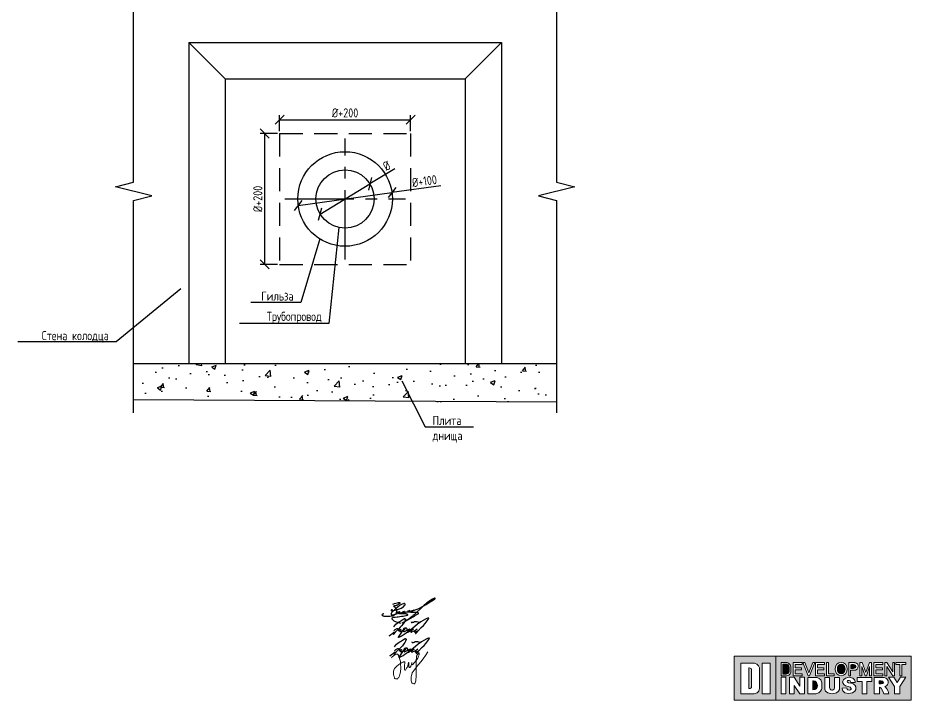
# Model space of a CAD drawing. Header units: millimetres. Extents: x 41097286 to 44249727, y 21258419 to 22595975.
# Drawn here: x 42576869 to 42699695, y 22408394 to 22502184 of the extents above; entities that cross this region are included whole.
import ezdxf
from ezdxf import colors
from ezdxf.entities.mleader import LeaderData, LeaderLine
from ezdxf.math import Vec2, Vec3

# ---------------------------------------------------------------- set-up
doc = ezdxf.new("R2010")
doc.units = ezdxf.units.MM
doc.linetypes.add('BSA-осеваяХ0.5', pattern=[28.575, 19.05, -3.175, 3.175, -3.175])
doc.linetypes.add('BSA-штриховаяХ0.5', pattern=[9.525, 6.35, -3.175])
doc.layers.add('BSA-0', color=7, linetype='Continuous')
doc.layers.add('Слой 2', color=7, linetype='Continuous')
doc.layers.add('BSA-Не печатать', color=1, linetype='Continuous', lineweight=15, plot=False)
doc.styles.add('BSA', font='GOST2304A.ttf')
doc.dimstyles.new('BSA-2.5-1-1 точ 2 знака', dxfattribs={"dimtxt": 2.5, "dimasz": 2.5, "dimexe": 1.25, "dimexo": 0.625, "dimtad": 1, "dimtxsty": 'BSA', "dimblk": 'OBLIQUE', "dimcen": 2.5, "dimadec": 0, "dimazin": 0, "dimtfac": 1, "dimtmove": 1, "dimatfit": 3, "dimldrblk": 'NONE', "dimfxl": 1, "dimarcsym": 0})

# ---------------------------------------------------------------- blocks, each defined once
blk = doc.blocks.new('_None')
blk = doc.blocks.new('_Oblique')
at = {"color": 0, "linetype": 'ByBlock', "lineweight": -2}
blk.add_line((-0.5, -0.5), (0.5, 0.5), dxfattribs=at)
blk = doc.blocks.new('*D6286')
at = {"layer": 'BSA-0', "color": 0, "linetype": 'ByBlock', "lineweight": -2, "transparency": 16777216}
for p in [(504.8, -1607.8), (299.2, -1732.3)]:
    blk.add_line(p, (436.1, -1649.4), dxfattribs=at)
at = {"layer": 'Defpoints', "color": 0, "linetype": 'ByBlock', "transparency": 16777216}
for p in [(436.1, -1649.4), (299.2, -1732.3)]:
    blk.add_point(p, dxfattribs=at)
at = {"layer": 'BSA-0', "color": 0, "linetype": 'ByBlock', "lineweight": -2, "transparency": 16777216, "xscale": 25, "yscale": 25, "zscale": 25}
for p, rotation in [((436.1, -1649.4), 211.2053801123323), ((299.2, -1732.3), 31.20538011233228)]:
    blk.add_blockref('_Oblique', p, dxfattribs=dict(at, rotation=rotation))
at = {"layer": 'BSA-0', "color": 0, "linetype": 'ByBlock', "lineweight": -2, "transparency": 16777216, "insert": (482.1, -1599.5), "char_height": 25, "attachment_point": 5, "rotation": 31.2054, "style": 'BSA'}
blk.add_mtext('%%C', dxfattribs=at)
blk = doc.blocks.new('*D6270')
at = {"layer": 'BSA-0', "color": 0, "linetype": 'ByBlock', "lineweight": -2, "transparency": 16777216}
for p in [(630.9, -1654.4), (238.9, -1708.7)]:
    blk.add_line(p, (496.4, -1673), dxfattribs=at)
at = {"layer": 'Defpoints', "color": 0, "linetype": 'ByBlock', "transparency": 16777216}
for p in [(496.4, -1673), (238.9, -1708.7)]:
    blk.add_point(p, dxfattribs=at)
at = {"layer": 'BSA-0', "color": 0, "linetype": 'ByBlock', "lineweight": -2, "transparency": 16777216, "xscale": 25, "yscale": 25, "zscale": 25}
for p, rotation in [((496.4, -1673), 187.8734071877258), ((238.9, -1708.7), 7.873407187725797)]:
    blk.add_blockref('_Oblique', p, dxfattribs=dict(at, rotation=rotation))
at = {"layer": 'BSA-0', "color": 0, "linetype": 'ByBlock', "lineweight": -2, "transparency": 16777216, "insert": (585.8, -1641.7), "char_height": 25, "attachment_point": 5, "rotation": 7.8734, "style": 'BSA'}
blk.add_mtext('%%C+100', dxfattribs=at)
blk = doc.blocks.new('*D6287')
at = {"layer": 'BSA-0', "color": 0, "linetype": 'ByBlock', "lineweight": -2, "transparency": 16777216}
for p, q in [((187.7, -1504.6), (187.7, -1460.5)), ((187.7, -1473), (547.7, -1473)), ((547.7, -1504.6), (547.7, -1460.5))]:
    blk.add_line(p, q, dxfattribs=at)
at = {"layer": 'Defpoints', "color": 0, "linetype": 'ByBlock', "transparency": 16777216}
for p in [(547.7, -1473), (187.7, -1510.8), (547.7, -1510.8)]:
    blk.add_point(p, dxfattribs=at)
at = {"layer": 'BSA-0', "color": 0, "linetype": 'ByBlock', "lineweight": -2, "transparency": 16777216, "xscale": 25, "yscale": 25, "zscale": 25, "rotation": 180}
blk.add_blockref('_Oblique', (187.7, -1473), dxfattribs=at)
at = {"layer": 'BSA-0', "color": 0, "linetype": 'ByBlock', "lineweight": -2, "transparency": 16777216, "xscale": 25, "yscale": 25, "zscale": 25}
blk.add_blockref('_Oblique', (547.7, -1473), dxfattribs=at)
at = {"layer": 'BSA-0', "color": 0, "linetype": 'ByBlock', "lineweight": -2, "transparency": 16777216, "insert": (367.7, -1454.2), "char_height": 25, "attachment_point": 5, "style": 'BSA'}
blk.add_mtext('%%C+200', dxfattribs=at)
blk = doc.blocks.new('*D6288')
at = {"layer": 'BSA-0', "color": 0, "linetype": 'ByBlock', "lineweight": -2, "transparency": 16777216}
for p, q in [((181.4, -1510.8), (133.9, -1510.8)), ((146.4, -1510.8), (146.4, -1870.8)), ((181.4, -1870.8), (133.9, -1870.8))]:
    blk.add_line(p, q, dxfattribs=at)
at = {"layer": 'Defpoints', "color": 0, "linetype": 'ByBlock', "transparency": 16777216}
for p in [(187.7, -1510.8), (146.4, -1870.8), (187.7, -1870.8)]:
    blk.add_point(p, dxfattribs=at)
at = {"layer": 'BSA-0', "color": 0, "linetype": 'ByBlock', "lineweight": -2, "transparency": 16777216, "xscale": 25, "yscale": 25, "zscale": 25}
for p, rotation in [((146.4, -1510.8), 90), ((146.4, -1870.8), 270)]:
    blk.add_blockref('_Oblique', p, dxfattribs=dict(at, rotation=rotation))
at = {"layer": 'BSA-0', "color": 0, "linetype": 'ByBlock', "lineweight": -2, "transparency": 16777216, "insert": (127.6, -1690.8), "char_height": 25, "attachment_point": 5, "rotation": 90, "style": 'BSA'}
blk.add_mtext('%%C+200', dxfattribs=at)
blk = doc.blocks.new('DI')
at = {"layer": 'Слой 2', "true_color": 0xf7931d}
h = blk.add_hatch(color=30, dxfattribs=at)
h.dxf.hatch_style = 2
h.paths.add_polyline_path([(-1796, 420), (-1796, -450), (-975, -450), (-975, 420)])
edge = h.paths.add_edge_path()
edge.add_spline(control_points=[(-1300, -226), (-1300, -226), (-1303, -324), (-1401, -324), (-1498, -324), (-1668, -324), (-1668, -324), (-1668, -324), (-1668, 277), (-1668, 277), (-1668, 277), (-1399, 277), (-1399, 277), (-1399, 277), (-1300, 255), (-1300, 186), (-1300, 116), (-1300, -226), (-1300, -226)], knot_values=[0, 0, 0, 0, 1, 1, 1, 2, 2, 2, 3, 3, 3, 4, 4, 4, 5, 5, 5, 6, 6, 6, 6], degree=3, periodic=0)
h.paths.add_polyline_path([(-1087, -324), (-1243, -324), (-1243, 277), (-1087, 277)])
at = {"layer": 'Слой 2', "true_color": 0x231f20}
h = blk.add_hatch(color=250, dxfattribs=at)
h.dxf.hatch_style = 2
h.paths.add_polyline_path([(-975, 420), (-975, -450), (1699, -450), (1699, 420)])
h.paths.add_polyline_path([(1176, 292), (1217, 292), (1335, 110), (1335, 292), (1373, 292), (1373, 32), (1338, 32), (1217, 215), (1217, 32), (1176, 32)])
h.paths.add_polyline_path([(682, 292), (732, 292), (800, 97), (874, 292), (916, 292), (916, 32), (877, 32), (877, 215), (815, 32), (787, 32), (722, 215), (722, 32), (682, 32)])
edge = h.paths.add_edge_path()
edge.add_spline(control_points=[(465, 292), (465, 292), (583, 292), (583, 292), (583, 292), (654, 282), (654, 225), (654, 167), (623, 138), (551, 139), (502, 140), (502, 140), (502, 140), (502, 140), (502, 32), (502, 32), (502, 32), (465, 32), (465, 32), (465, 32), (465, 292), (465, 292)], knot_values=[0, 0, 0, 0, 1, 1, 1, 2, 2, 2, 3, 3, 3, 4, 4, 4, 5, 5, 5, 6, 6, 6, 7, 7, 7, 7], degree=3, periodic=0)
h.paths.add_polyline_path([(28, 292), (66, 292), (66, 69), (177, 69), (177, 32), (28, 32)])
h.paths.add_polyline_path([(-401, 292), (-326, 86), (-242, 292), (-203, 292), (-313, 32), (-339, 32), (-442, 292)])
h.paths.add_polyline_path([(-634, 292), (-457, 292), (-457, 252), (-596, 251), (-596, 186), (-466, 186), (-466, 146), (-596, 146), (-596, 69), (-457, 69), (-457, 32), (-634, 32)])
h.paths.add_polyline_path([(-775, -324), (-872, -324), (-872, 1), (-775, 1)])
edge = h.paths.add_edge_path()
edge.add_spline(control_points=[(-761, 32), (-830, 32), (-872, 32), (-872, 32), (-872, 32), (-872, 292), (-872, 292), (-872, 292), (-753, 292), (-753, 292), (-753, 292), (-678, 277), (-678, 207), (-678, 136), (-678, 112), (-678, 112), (-678, 112), (-693, 32), (-761, 32)], knot_values=[0, 0, 0, 0, 1, 1, 1, 2, 2, 2, 3, 3, 3, 4, 4, 4, 5, 5, 5, 6, 6, 6, 6], degree=3, periodic=0)
h.paths.add_polyline_path([(-409, -324), (-500, -324), (-612, -162), (-612, -324), (-704, -324), (-704, 1), (-615, 1), (-500, -172), (-500, 1), (-409, 1)])
edge = h.paths.add_edge_path()
edge.add_spline(control_points=[(-68, -224), (-68, -224), (-90, -324), (-186, -324), (-282, -324), (-342, -324), (-342, -324), (-342, -324), (-342, 0), (-342, 0), (-342, 0), (-173, 0), (-173, 0), (-173, 0), (-68, -18), (-68, -106), (-68, -194), (-68, -224), (-68, -224)], knot_values=[0, 0, 0, 0, 1, 1, 1, 2, 2, 2, 3, 3, 3, 4, 4, 4, 5, 5, 5, 6, 6, 6, 6], degree=3, periodic=0)
h.paths.add_polyline_path([(-16, 252), (-155, 251), (-155, 186), (-26, 186), (-26, 146), (-155, 146), (-155, 69), (-16, 69), (-16, 32), (-193, 32), (-193, 292), (-16, 292)])
edge = h.paths.add_edge_path()
edge.add_spline(control_points=[(282, -225), (282, -225), (282, -324), (136, -324), (-10, -324), (-10, -225), (-10, -225), (-10, -225), (-10, 0), (-10, 0), (-10, 0), (88, 0), (88, 0), (88, 0), (88, -149), (88, -202), (88, -255), (136, -254), (136, -254), (136, -254), (185, -255), (185, -202), (185, -149), (185, 0), (185, 0), (185, 0), (282, 0), (282, 0), (282, 0), (282, -225), (282, -225)], knot_values=[0, 0, 0, 0, 1, 1, 1, 2, 2, 2, 3, 3, 3, 4, 4, 4, 5, 5, 5, 6, 6, 6, 7, 7, 7, 8, 8, 8, 9, 9, 9, 10, 10, 10, 10], degree=3, periodic=0)
edge = h.paths.add_edge_path()
edge.add_spline(control_points=[(196, 164), (196, 237), (250, 296), (316, 296), (383, 296), (436, 237), (436, 164), (436, 91), (383, 32), (316, 32), (250, 32), (196, 91), (196, 164)], knot_values=[0, 0, 0, 0, 1, 1, 1, 2, 2, 2, 3, 3, 3, 4, 4, 4, 4], degree=3, periodic=0)
edge = h.paths.add_edge_path()
edge.add_spline(control_points=[(608, -212), (606, -232), (594, -321), (463, -321), (332, -321), (334, -212), (334, -212), (334, -212), (426, -210), (426, -210), (426, -210), (437, -253), (471, -254), (518, -254), (513, -228), (513, -228), (513, -228), (521, -198), (463, -184), (361, -184), (345, -93), (345, -93), (345, -93), (346, 1), (471, 1), (596, 1), (595, -99), (595, -99), (595, -99), (505, -99), (505, -99), (505, -99), (507, -67), (471, -63), (435, -58), (443, -67), (437, -76), (431, -86), (427, -104), (504, -116), (582, -116), (609, -192), (608, -212)], knot_values=[0, 0, 0, 0, 1, 1, 1, 2, 2, 2, 3, 3, 3, 4, 4, 4, 5, 5, 5, 6, 6, 6, 7, 7, 7, 8, 8, 8, 9, 9, 9, 10, 10, 10, 11, 11, 11, 12, 12, 12, 13, 13, 13, 14, 14, 14, 14], degree=3, periodic=0)
h.paths.add_polyline_path([(924, -81), (826, -81), (826, -324), (779, -324), (732, -324), (732, -81), (634, -81), (634, 0), (779, 0), (924, 0)])
h.paths.add_polyline_path([(962, 292), (1140, 292), (1140, 252), (1000, 251), (1000, 186), (1130, 186), (1130, 146), (1000, 146), (1000, 69), (1140, 69), (1140, 32), (962, 32)])
edge = h.paths.add_edge_path()
edge.add_spline(control_points=[(1157, -324), (1157, -324), (1118, -196), (1071, -196), (1071, -236), (1071, -324), (1071, -324), (1071, -324), (969, -324), (969, -324), (969, -324), (969, -321), (969, -321), (969, -321), (969, 0), (969, 0), (969, 0), (1082, -1), (1082, -1), (1082, -1), (1155, 6), (1200, -19), (1223, -31), (1247, -63), (1247, -92), (1247, -109), (1242, -126), (1234, -138), (1214, -171), (1181, -180), (1181, -180), (1181, -180), (1254, -258), (1259, -324), (1196, -324), (1157, -324), (1157, -324)], knot_values=[0, 0, 0, 0, 1, 1, 1, 2, 2, 2, 3, 3, 3, 4, 4, 4, 5, 5, 5, 6, 6, 6, 7, 7, 7, 8, 8, 8, 9, 9, 9, 10, 10, 10, 11, 11, 11, 12, 12, 12, 12], degree=3, periodic=0)
h.paths.add_polyline_path([(1473, -181), (1473, -324), (1422, -324), (1371, -324), (1371, -181), (1248, 1), (1356, 1), (1422, -99), (1488, 1), (1596, 1)])
h.paths.add_polyline_path([(1596, 254), (1516, 254), (1516, 32), (1474, 32), (1474, 254), (1399, 254), (1399, 292), (1596, 292)])
at = {"layer": 'Слой 2', "true_color": 0xf7931d}
h = blk.add_hatch(color=30, dxfattribs=at)
h.dxf.hatch_style = 2
edge = h.paths.add_edge_path()
edge.add_spline(control_points=[(-1508, 186), (-1508, 186), (-1508, -223), (-1508, -223), (-1460, -223), (-1457, -193), (-1457, -193), (-1457, -193), (-1457, 119), (-1457, 156), (-1457, 192), (-1508, 186), (-1508, 186)], knot_values=[0, 0, 0, 0, 1, 1, 1, 2, 2, 2, 3, 3, 3, 4, 4, 4, 4], degree=3, periodic=0)
at = {"layer": 'Слой 2', "true_color": 0x231f20}
h = blk.add_hatch(color=250, dxfattribs=at)
h.dxf.hatch_style = 2
edge = h.paths.add_edge_path()
edge.add_spline(control_points=[(-758, 258), (-758, 258), (-836, 258), (-836, 258), (-836, 258), (-836, 66), (-836, 66), (-836, 66), (-808, 66), (-764, 66), (-719, 66), (-709, 125), (-709, 125), (-709, 125), (-709, 143), (-709, 195), (-709, 247), (-758, 258), (-758, 258)], knot_values=[0, 0, 0, 0, 1, 1, 1, 2, 2, 2, 3, 3, 3, 4, 4, 4, 5, 5, 5, 6, 6, 6, 6], degree=3, periodic=0)
h = blk.add_hatch(color=250, dxfattribs=at)
h.dxf.hatch_style = 2
edge = h.paths.add_edge_path()
edge.add_spline(control_points=[(316, 260), (274, 260), (240, 217), (240, 164), (240, 111), (274, 68), (316, 68), (358, 68), (392, 111), (392, 164), (392, 217), (358, 260), (316, 260)], knot_values=[0, 0, 0, 0, 1, 1, 1, 2, 2, 2, 3, 3, 3, 4, 4, 4, 4], degree=3, periodic=0)
h = blk.add_hatch(color=250, dxfattribs=at)
h.dxf.hatch_style = 2
edge = h.paths.add_edge_path()
edge.add_spline(control_points=[(614, 214), (614, 266), (504, 250), (504, 250), (504, 250), (504, 177), (504, 177), (504, 177), (614, 161), (614, 214)], knot_values=[0, 0, 0, 0, 1, 1, 1, 2, 2, 2, 3, 3, 3, 3], degree=3, periodic=0)
h = blk.add_hatch(color=250, dxfattribs=at)
h.dxf.hatch_style = 2
edge = h.paths.add_edge_path()
edge.add_spline(control_points=[(-244, -72), (-244, -72), (-244, -244), (-244, -244), (-172, -244), (-155, -219), (-155, -158), (-155, -57), (-244, -72), (-244, -72)], knot_values=[0, 0, 0, 0, 1, 1, 1, 2, 2, 2, 3, 3, 3, 3], degree=3, periodic=0)
h = blk.add_hatch(color=250, dxfattribs=at)
h.dxf.hatch_style = 2
edge = h.paths.add_edge_path()
edge.add_spline(control_points=[(1068, -71), (1068, -71), (1068, -127), (1068, -127), (1068, -127), (1151, -138), (1151, -99), (1151, -60), (1068, -71), (1068, -71)], knot_values=[0, 0, 0, 0, 1, 1, 1, 2, 2, 2, 3, 3, 3, 3], degree=3, periodic=0)
at = {"layer": 'Слой 2', "lineweight": 0}
for points in [[(-1796, 420), (-1796, -450), (-975, -450), (-975, 420), (-1796, 420)], [(-975, 420), (-975, -450), (1699, -450), (1699, 420), (-975, 420)], [(-1087, -324), (-1243, -324), (-1243, 277), (-1087, 277), (-1087, -324)], [(-634, 292), (-457, 292), (-457, 252), (-596, 251), (-596, 186), (-466, 186), (-466, 146), (-596, 146), (-596, 69), (-457, 69), (-457, 32), (-634, 32), (-634, 292)], [(-401, 292), (-326, 86), (-242, 292), (-203, 292), (-313, 32), (-339, 32), (-442, 292), (-401, 292)], [(-16, 252), (-155, 251), (-155, 186), (-26, 186), (-26, 146), (-155, 146), (-155, 69), (-16, 69), (-16, 32), (-193, 32), (-193, 292), (-16, 292), (-16, 252)], [(28, 292), (66, 292), (66, 69), (177, 69), (177, 32), (28, 32), (28, 292)], [(682, 292), (732, 292), (800, 97), (874, 292), (916, 292), (916, 32), (877, 32), (877, 215), (815, 32), (787, 32), (722, 215), (722, 32), (682, 32), (682, 292)], [(962, 292), (1140, 292), (1140, 252), (1000, 251), (1000, 186), (1130, 186), (1130, 146), (1000, 146), (1000, 69), (1140, 69), (1140, 32), (962, 32), (962, 292)], [(1176, 292), (1217, 292), (1335, 110), (1335, 292), (1373, 292), (1373, 32), (1338, 32), (1217, 215), (1217, 32), (1176, 32), (1176, 292)], [(1596, 254), (1516, 254), (1516, 32), (1474, 32), (1474, 254), (1399, 254), (1399, 292), (1596, 292), (1596, 254)], [(-775, -324), (-872, -324), (-872, 1), (-775, 1), (-775, -324)], [(-409, -324), (-500, -324), (-612, -162), (-612, -324), (-704, -324), (-704, 1), (-615, 1), (-500, -172), (-500, 1), (-409, 1), (-409, -324)], [(924, -81), (826, -81), (826, -324), (779, -324), (732, -324), (732, -81), (634, -81), (634, 0), (779, 0), (924, 0), (924, -81)], [(1473, -181), (1473, -324), (1422, -324), (1371, -324), (1371, -181), (1248, 1), (1356, 1), (1422, -99), (1488, 1), (1596, 1), (1473, -181)]]:
    blk.add_lwpolyline(points, dxfattribs=at)
for points, knots in [([(-1300, -226), (-1300, -226), (-1303, -324), (-1401, -324), (-1498, -324), (-1668, -324), (-1668, -324), (-1668, -324), (-1668, 277), (-1668, 277), (-1668, 277), (-1399, 277), (-1399, 277), (-1399, 277), (-1300, 255), (-1300, 186), (-1300, 116), (-1300, -226), (-1300, -226)], [0, 0, 0, 0, 1, 1, 1, 2, 2, 2, 3, 3, 3, 4, 4, 4, 5, 5, 5, 6, 6, 6, 6]), ([(-1508, 186), (-1508, 186), (-1508, -223), (-1508, -223), (-1460, -223), (-1457, -193), (-1457, -193), (-1457, -193), (-1457, 119), (-1457, 156), (-1457, 192), (-1508, 186), (-1508, 186)], [0, 0, 0, 0, 1, 1, 1, 2, 2, 2, 3, 3, 3, 4, 4, 4, 4]), ([(-761, 32), (-830, 32), (-872, 32), (-872, 32), (-872, 32), (-872, 292), (-872, 292), (-872, 292), (-753, 292), (-753, 292), (-753, 292), (-678, 277), (-678, 207), (-678, 136), (-678, 112), (-678, 112), (-678, 112), (-693, 32), (-761, 32)], [0, 0, 0, 0, 1, 1, 1, 2, 2, 2, 3, 3, 3, 4, 4, 4, 5, 5, 5, 6, 6, 6, 6]), ([(-758, 258), (-758, 258), (-836, 258), (-836, 258), (-836, 258), (-836, 66), (-836, 66), (-836, 66), (-808, 66), (-764, 66), (-719, 66), (-709, 125), (-709, 125), (-709, 125), (-709, 143), (-709, 195), (-709, 247), (-758, 258), (-758, 258)], [0, 0, 0, 0, 1, 1, 1, 2, 2, 2, 3, 3, 3, 4, 4, 4, 5, 5, 5, 6, 6, 6, 6]), ([(196, 164), (196, 237), (250, 296), (316, 296), (383, 296), (436, 237), (436, 164), (436, 91), (383, 32), (316, 32), (250, 32), (196, 91), (196, 164)], [0, 0, 0, 0, 1, 1, 1, 2, 2, 2, 3, 3, 3, 4, 4, 4, 4]), ([(316, 260), (274, 260), (240, 217), (240, 164), (240, 111), (274, 68), (316, 68), (358, 68), (392, 111), (392, 164), (392, 217), (358, 260), (316, 260)], [0, 0, 0, 0, 1, 1, 1, 2, 2, 2, 3, 3, 3, 4, 4, 4, 4]), ([(465, 292), (465, 292), (583, 292), (583, 292), (583, 292), (654, 282), (654, 225), (654, 167), (623, 138), (551, 139), (502, 140), (502, 140), (502, 140), (502, 140), (502, 32), (502, 32), (502, 32), (465, 32), (465, 32), (465, 32), (465, 292), (465, 292)], [0, 0, 0, 0, 1, 1, 1, 2, 2, 2, 3, 3, 3, 4, 4, 4, 5, 5, 5, 6, 6, 6, 7, 7, 7, 7]), ([(614, 214), (614, 266), (504, 250), (504, 250), (504, 250), (504, 177), (504, 177), (504, 177), (614, 161), (614, 214)], [0, 0, 0, 0, 1, 1, 1, 2, 2, 2, 3, 3, 3, 3]), ([(-68, -224), (-68, -224), (-90, -324), (-186, -324), (-282, -324), (-342, -324), (-342, -324), (-342, -324), (-342, 0), (-342, 0), (-342, 0), (-173, 0), (-173, 0), (-173, 0), (-68, -18), (-68, -106), (-68, -194), (-68, -224), (-68, -224)], [0, 0, 0, 0, 1, 1, 1, 2, 2, 2, 3, 3, 3, 4, 4, 4, 5, 5, 5, 6, 6, 6, 6]), ([(282, -225), (282, -225), (282, -324), (136, -324), (-10, -324), (-10, -225), (-10, -225), (-10, -225), (-10, 0), (-10, 0), (-10, 0), (88, 0), (88, 0), (88, 0), (88, -149), (88, -202), (88, -255), (136, -254), (136, -254), (136, -254), (185, -255), (185, -202), (185, -149), (185, 0), (185, 0), (185, 0), (282, 0), (282, 0), (282, 0), (282, -225), (282, -225)], [0, 0, 0, 0, 1, 1, 1, 2, 2, 2, 3, 3, 3, 4, 4, 4, 5, 5, 5, 6, 6, 6, 7, 7, 7, 8, 8, 8, 9, 9, 9, 10, 10, 10, 10]), ([(608, -212), (606, -232), (594, -321), (463, -321), (332, -321), (334, -212), (334, -212), (334, -212), (426, -210), (426, -210), (426, -210), (437, -253), (471, -254), (518, -254), (513, -228), (513, -228), (513, -228), (521, -198), (463, -184), (361, -184), (345, -93), (345, -93), (345, -93), (346, 1), (471, 1), (596, 1), (595, -99), (595, -99), (595, -99), (505, -99), (505, -99), (505, -99), (507, -67), (471, -63), (435, -58), (443, -67), (437, -76), (431, -86), (427, -104), (504, -116), (582, -116), (609, -192), (608, -212)], [0, 0, 0, 0, 1, 1, 1, 2, 2, 2, 3, 3, 3, 4, 4, 4, 5, 5, 5, 6, 6, 6, 7, 7, 7, 8, 8, 8, 9, 9, 9, 10, 10, 10, 11, 11, 11, 12, 12, 12, 13, 13, 13, 14, 14, 14, 14]), ([(1157, -324), (1157, -324), (1118, -196), (1071, -196), (1071, -236), (1071, -324), (1071, -324), (1071, -324), (969, -324), (969, -324), (969, -324), (969, -321), (969, -321), (969, -321), (969, 0), (969, 0), (969, 0), (1082, -1), (1082, -1), (1082, -1), (1155, 6), (1200, -19), (1223, -31), (1247, -63), (1247, -92), (1247, -109), (1242, -126), (1234, -138), (1214, -171), (1181, -180), (1181, -180), (1181, -180), (1254, -258), (1259, -324), (1196, -324), (1157, -324), (1157, -324)], [0, 0, 0, 0, 1, 1, 1, 2, 2, 2, 3, 3, 3, 4, 4, 4, 5, 5, 5, 6, 6, 6, 7, 7, 7, 8, 8, 8, 9, 9, 9, 10, 10, 10, 11, 11, 11, 12, 12, 12, 12]), ([(-244, -72), (-244, -72), (-244, -244), (-244, -244), (-172, -244), (-155, -219), (-155, -158), (-155, -57), (-244, -72), (-244, -72)], [0, 0, 0, 0, 1, 1, 1, 2, 2, 2, 3, 3, 3, 3]), ([(1068, -71), (1068, -71), (1068, -127), (1068, -127), (1068, -127), (1151, -138), (1151, -99), (1151, -60), (1068, -71), (1068, -71)], [0, 0, 0, 0, 1, 1, 1, 2, 2, 2, 3, 3, 3, 3])]:
    blk.add_open_spline(points, degree=3, knots=knots, dxfattribs=at)
blk = doc.blocks.new('5')
at = {"color": 160, "lineweight": 9}
for points in [[(39.23, -189.08), (39.76, -188.41), (40.36, -187.75), (41.66, -186.81), (42.34, -186.4), (43.34, -185.76), (44.34, -185.16), (44.67, -185.03), (44.9, -185.04), (45.04, -185.15), (45.1, -185.32), (45.09, -185.58), (45.02, -185.86), (44.86, -186.29), (44.45, -187.02), (43.98, -187.68), (43.24, -188.58), (42.57, -189.39), (41.87, -190.09), (40.04, -191.87), (38.96, -193.07), (39.29, -192.63), (39.49, -192.28), (39.54, -192.07), (39.53, -191.95), (39.47, -191.93), (39.41, -191.94), (39.19, -192.04), (38.24, -192.76), (37.74, -193.14), (37.02, -193.85)], [(41.82, -191.26), (41.9, -191.01), (42.01, -190.89), (42.19, -190.73), (42.45, -190.62), (42.6, -190.56), (42.78, -190.55), (42.84, -190.58), (42.85, -190.64), (42.76, -190.73), (42.53, -190.92), (42.39, -191.03), (42.27, -191.24), (42.25, -191.4), (42.29, -191.55), (42.43, -191.58), (42.58, -191.57), (42.78, -191.49), (43.73, -191.03), (44.29, -190.72), (44.73, -190.47), (45.11, -189.89), (44.4, -190.66), (44.15, -191.16), (44.08, -191.37), (44.14, -191.52), (44.31, -191.59), (44.49, -191.57), (44.72, -191.48), (45.27, -191.2), (47.37, -190.1), (46.71, -190.79), (46.34, -191.29), (46.22, -191.59), (46.28, -191.75), (46.46, -191.75), (46.7, -191.64), (48.27, -190.85), (49.25, -190.15), (48.37, -190.92), (48.01, -191.31), (47.87, -191.64), (47.92, -191.76), (48.15, -191.8), (48.37, -191.73), (49.17, -191.35), (50.97, -190.29), (49.98, -191.13), (49.68, -191.48), (49.63, -191.73), (49.78, -191.86), (50.01, -191.81), (50.32, -191.69), (51.49, -191.2), (50.64, -191.82), (50.28, -192.18), (50.16, -192.37), (50.22, -192.48), (50.36, -192.47), (50.48, -192.38), (51.49, -191.2), (53.1, -189.55), (54.16, -188.46), (55.03, -187.41), (56, -186.15), (56.53, -185.47), (56.74, -185.12), (56.82, -184.86), (56.78, -184.77), (56.65, -184.73), (56.32, -184.77), (55.96, -184.89), (55.16, -185.31), (52.92, -186.63), (51.25, -187.88), (49.8, -188.97), (47.81, -190.6), (45.44, -192.38), (44.48, -193.01), (43.57, -193.59), (42.83, -194.01), (42.17, -194.3), (41.51, -194.54), (41.97, -193.88), (43.38, -191.8), (44.09, -190.6), (44.38, -190.05), (44.56, -189.85), (44.76, -189.74), (45.04, -189.65), (45.29, -189.63), (45.51, -189.71), (45.68, -189.88), (45.76, -190.12), (45.77, -190.4), (45.81, -190.55), (45.86, -190.69), (45.97, -190.87), (46.25, -190.99), (46.61, -191.04), (46.92, -191)], [(47.96, -186.69), (48.2, -186.89), (48.49, -186.92), (48.76, -186.88), (49.18, -186.72), (49.69, -186.53), (50.36, -186.48), (50.78, -186.45), (51.36, -186.62), (51.82, -186.75)], [(39.35, -191.18), (39.63, -190.79), (40.03, -190.49), (40.34, -190.27), (40.67, -190.11), (41, -190), (41.19, -190), (41.32, -190.12), (41.34, -190.26), (41.39, -190.56)]]:
    blk.add_lwpolyline(points, dxfattribs=at)
at = {"color": 160}
for points in [[(39.23, -189.08), (39.76, -188.41), (40.36, -187.75), (41.66, -186.81), (42.34, -186.4), (43.34, -185.76), (44.34, -185.16), (44.67, -185.03), (44.9, -185.04), (45.04, -185.15), (45.1, -185.32), (45.09, -185.58), (45.02, -185.86), (44.86, -186.29), (44.45, -187.02), (43.98, -187.68), (43.24, -188.58), (42.57, -189.39), (41.87, -190.09), (40.04, -191.87), (38.96, -193.07), (39.29, -192.63), (39.49, -192.28), (39.54, -192.07), (39.53, -191.95), (39.47, -191.93), (39.41, -191.94), (39.19, -192.04), (38.24, -192.76), (37.74, -193.14), (37.02, -193.85)], [(41.82, -191.26), (41.9, -191.01), (42.01, -190.89), (42.19, -190.73), (42.45, -190.62), (42.6, -190.56), (42.78, -190.55), (42.84, -190.58), (42.85, -190.64), (42.76, -190.73), (42.53, -190.92), (42.39, -191.03), (42.27, -191.24), (42.25, -191.4), (42.29, -191.55), (42.43, -191.58), (42.58, -191.57), (42.78, -191.49), (43.73, -191.03), (44.29, -190.72), (44.73, -190.47), (45.11, -189.89), (44.4, -190.66), (44.15, -191.16), (44.08, -191.37), (44.14, -191.52), (44.31, -191.59), (44.49, -191.57), (44.72, -191.48), (45.27, -191.2), (47.37, -190.1), (46.71, -190.79), (46.34, -191.29), (46.22, -191.59), (46.28, -191.75), (46.46, -191.75), (46.7, -191.64), (48.27, -190.85), (49.25, -190.15), (48.37, -190.92), (48.01, -191.31), (47.87, -191.64), (47.92, -191.76), (48.15, -191.8), (48.37, -191.73), (49.17, -191.35), (50.97, -190.29), (49.98, -191.13), (49.68, -191.48), (49.63, -191.73), (49.78, -191.86), (50.01, -191.81), (50.32, -191.69), (51.49, -191.2), (50.64, -191.82), (50.28, -192.18), (50.16, -192.37), (50.22, -192.48), (50.36, -192.47), (50.48, -192.38), (51.49, -191.2), (53.1, -189.55), (54.16, -188.46), (55.03, -187.41), (56, -186.15), (56.53, -185.47), (56.74, -185.12), (56.82, -184.86), (56.78, -184.77), (56.65, -184.73), (56.32, -184.77), (55.96, -184.89), (55.16, -185.31), (52.92, -186.63), (51.25, -187.88), (49.8, -188.97), (47.81, -190.6), (45.44, -192.38), (44.48, -193.01), (43.57, -193.59), (42.83, -194.01), (42.17, -194.3), (41.51, -194.54), (41.97, -193.88), (43.38, -191.8), (44.09, -190.6), (44.38, -190.05), (44.56, -189.85), (44.76, -189.74), (45.04, -189.65), (45.29, -189.63), (45.51, -189.71), (45.68, -189.88), (45.76, -190.12), (45.77, -190.4), (45.81, -190.55), (45.86, -190.69), (45.97, -190.87), (46.25, -190.99), (46.61, -191.04), (46.92, -191)], [(47.96, -186.69), (48.2, -186.89), (48.49, -186.92), (48.76, -186.88), (49.18, -186.72), (49.69, -186.53), (50.36, -186.48), (50.78, -186.45), (51.36, -186.62), (51.82, -186.75)], [(39.35, -191.18), (39.63, -190.79), (40.03, -190.49), (40.34, -190.27), (40.67, -190.11), (41, -190), (41.19, -190), (41.32, -190.12), (41.34, -190.26), (41.39, -190.56)]]:
    blk.add_lwpolyline(points, dxfattribs=at)
blk = doc.blocks.new('6')
at = {"color": 150, "lineweight": 9}
for points in [[(229.99, -194.6), (230.56, -194.54), (231.23, -194.38), (231.96, -194.15), (232.33, -194.04), (232.58, -193.96), (232.74, -193.9), (232.85, -193.85), (232.92, -193.8), (232.94, -193.77), (232.91, -193.74), (232.88, -193.73), (232.83, -193.75), (232.61, -193.84), (232.43, -193.91), (232.22, -193.97), (232.08, -194.01), (231.92, -194.1), (231.87, -194.22), (231.87, -194.33), (231.98, -194.37), (232.17, -194.4), (232.38, -194.39), (232.57, -194.35), (233.36, -194.18), (233.98, -193.96), (234.85, -193.59), (235.23, -193.42), (235.62, -193.32), (235.23, -193.42), (234.61, -193.69), (234.52, -193.75), (234.49, -193.83), (234.48, -193.9), (234.49, -193.95), (234.57, -194), (234.64, -194.02), (234.77, -194.04), (235.17, -194.04), (235.35, -193.99), (235.66, -193.9), (236.78, -193.48), (237.6, -193.17), (236.78, -193.48), (236.22, -193.69), (235.92, -193.83), (235.87, -193.88), (235.86, -193.92), (235.87, -193.97), (235.93, -193.99), (236.03, -193.98), (236.13, -193.95), (236.3, -193.86), (238.38, -193.04), (239.83, -192.4), (242.51, -191.12), (244.07, -190.18), (246.19, -188.78), (247.85, -187.72), (248.5, -187.24), (248.63, -187.13), (248.7, -187.03), (248.68, -186.99), (248.63, -186.98), (248.56, -186.98), (248.43, -187.01), (248.08, -187.14), (247.4, -187.47), (246.4, -188.04), (245.5, -188.65), (244.43, -189.42), (243.66, -190.04), (243.08, -190.61), (241.8, -191.76), (238.57, -194.77), (237.78, -195.51), (237.37, -195.89), (236.8, -196.32), (236.06, -196.96), (235.01, -197.77), (234.26, -198.35), (233.09, -199.18), (232.53, -199.63), (232.19, -199.85), (231.95, -199.9), (231.8, -199.86), (231.8, -199.7), (231.88, -199.58), (232.07, -199.43), (232.33, -199.26), (234.64, -198.06), (237.31, -196.55), (237.94, -196.15), (238.58, -195.73), (239.27, -195.29), (239.85, -194.98), (240.01, -194.87), (240.06, -194.79), (240.08, -194.72), (240.07, -194.67), (240.03, -194.6), (240, -194.57), (239.95, -194.53), (239.87, -194.5), (239.71, -194.43), (239.37, -194.37), (238.7, -194.31), (237.94, -194.29), (237.11, -194.27), (236.12, -194.25), (233.45, -194.15)], [(226.89, -190.1), (227.38, -189.81), (227.7, -189.66), (228.33, -189.46), (229.17, -189.28), (229.79, -189.18), (230.19, -189.16), (230.3, -189.19), (230.4, -189.23), (230.49, -189.29), (230.52, -189.36), (230.52, -189.43), (230.51, -189.52), (230.48, -189.6), (230.41, -189.72), (230.25, -189.87), (229.94, -190.1), (229.67, -190.24), (229.39, -190.4), (229.15, -190.53), (228.82, -190.66), (228.53, -190.75), (228.26, -190.81), (228, -190.86), (227.68, -190.93), (227.36, -191), (227.15, -191.04), (227.38, -191.16), (227.61, -191.33), (227.78, -191.45), (227.9, -191.55), (228.08, -191.75), (228.36, -192.1), (228.52, -192.38), (228.65, -192.78), (228.73, -193.32), (228.74, -193.65), (228.69, -194.01), (228.63, -194.31), (228.52, -194.66), (228.34, -194.95), (228.08, -195.33), (227.51, -195.79), (227.22, -195.99), (226.66, -196.15), (226.03, -196.27), (225.37, -196.34), (224.61, -196.39), (224.07, -196.45), (223.52, -196.47), (223.11, -196.46), (222.74, -196.45), (222.42, -196.39), (222.14, -196.3), (221.86, -196.2), (221.63, -196.06), (221.44, -195.9), (221.35, -195.7), (221.31, -195.52), (221.42, -195.27), (221.54, -195.14), (221.73, -195.04), (221.9, -194.95), (222.13, -194.92)], [(226.72, -193.23), (226.68, -193.11), (226.63, -193.06), (226.49, -192.99), (226.35, -192.95), (226.21, -192.98), (226.08, -193.04), (226.01, -193.18), (226.01, -193.34), (226.1, -193.43), (226.28, -193.47), (226.49, -193.46), (227.06, -193.36), (227.97, -193.15), (229.26, -192.72), (230.33, -192.36), (231.1, -192.11), (231.92, -191.65), (232.33, -191.33), (232.75, -190.93), (233.06, -190.55), (233.15, -190.34), (233.16, -190.14), (233.14, -189.99), (233.08, -189.91), (232.96, -189.81), (232.79, -189.76), (232.51, -189.73), (232.27, -189.78), (231.58, -190.01), (230.94, -190.36), (230.36, -190.72), (229.75, -191.19), (229.07, -191.72), (228.22, -192.43), (227.11, -193.47), (226.57, -194.03), (226.32, -194.29), (226.12, -194.54), (225.98, -194.78), (225.92, -195), (225.93, -195.16), (226.03, -195.35), (226.16, -195.47), (226.37, -195.56), (226.63, -195.6), (226.87, -195.6), (227.55, -195.42), (228.71, -195.06), (229.99, -194.6), (230.37, -194.41), (230.53, -194.28), (230.56, -194.22), (230.56, -194.17), (230.51, -194.13), (230.42, -194.08), (230.28, -194.06), (230.04, -194.06), (229.85, -194.08), (229.57, -194.15), (229.42, -194.22), (229.3, -194.31), (229.3, -194.44), (229.36, -194.58), (229.43, -194.65), (229.6, -194.72), (229.89, -194.81), (230.6, -194.87), (231.28, -194.83), (231.8, -194.79), (232.22, -194.79), (232.81, -194.82), (233.2, -194.85), (233.54, -194.9), (233.83, -194.98), (234.02, -195.05), (234.24, -195.17), (234.41, -195.29), (234.46, -195.43), (234.42, -195.57), (234.34, -195.68), (234.2, -195.8), (233.91, -195.93), (233.5, -196.08), (232.83, -196.26), (232.17, -196.37), (231.34, -196.48), (230.4, -196.57), (229.63, -196.67), (229, -196.72), (228.02, -196.84), (227.48, -196.91), (227.11, -196.98), (226.66, -197.09), (226.41, -197.19), (226.32, -197.34), (226.32, -197.49), (226.36, -197.67), (226.47, -197.85), (226.63, -198.03), (226.93, -198.35), (227.38, -198.61), (227.78, -198.82), (228.29, -199.03), (229.04, -199.29), (229.68, -199.51), (230.2, -199.67), (230.8, -199.85)]]:
    blk.add_lwpolyline(points, dxfattribs=at)
at = {"color": 150}
for points in [[(229.99, -194.6), (230.56, -194.54), (231.23, -194.38), (231.96, -194.15), (232.33, -194.04), (232.58, -193.96), (232.74, -193.9), (232.85, -193.85), (232.92, -193.8), (232.94, -193.77), (232.91, -193.74), (232.88, -193.73), (232.83, -193.75), (232.61, -193.84), (232.43, -193.91), (232.22, -193.97), (232.08, -194.01), (231.92, -194.1), (231.87, -194.22), (231.87, -194.33), (231.98, -194.37), (232.17, -194.4), (232.38, -194.39), (232.57, -194.35), (233.36, -194.18), (233.98, -193.96), (234.85, -193.59), (235.23, -193.42), (235.62, -193.32), (235.23, -193.42), (234.61, -193.69), (234.52, -193.75), (234.49, -193.83), (234.48, -193.9), (234.49, -193.95), (234.57, -194), (234.64, -194.02), (234.77, -194.04), (235.17, -194.04), (235.35, -193.99), (235.66, -193.9), (236.78, -193.48), (237.6, -193.17), (236.78, -193.48), (236.22, -193.69), (235.92, -193.83), (235.87, -193.88), (235.86, -193.92), (235.87, -193.97), (235.93, -193.99), (236.03, -193.98), (236.13, -193.95), (236.3, -193.86), (238.38, -193.04), (239.83, -192.4), (242.51, -191.12), (244.07, -190.18), (246.19, -188.78), (247.85, -187.72), (248.5, -187.24), (248.63, -187.13), (248.7, -187.03), (248.68, -186.99), (248.63, -186.98), (248.56, -186.98), (248.43, -187.01), (248.08, -187.14), (247.4, -187.47), (246.4, -188.04), (245.5, -188.65), (244.43, -189.42), (243.66, -190.04), (243.08, -190.61), (241.8, -191.76), (238.57, -194.77), (237.78, -195.51), (237.37, -195.89), (236.8, -196.32), (236.06, -196.96), (235.01, -197.77), (234.26, -198.35), (233.09, -199.18), (232.53, -199.63), (232.19, -199.85), (231.95, -199.9), (231.8, -199.86), (231.8, -199.7), (231.88, -199.58), (232.07, -199.43), (232.33, -199.26), (234.64, -198.06), (237.31, -196.55), (237.94, -196.15), (238.58, -195.73), (239.27, -195.29), (239.85, -194.98), (240.01, -194.87), (240.06, -194.79), (240.08, -194.72), (240.07, -194.67), (240.03, -194.6), (240, -194.57), (239.95, -194.53), (239.87, -194.5), (239.71, -194.43), (239.37, -194.37), (238.7, -194.31), (237.94, -194.29), (237.11, -194.27), (236.12, -194.25), (233.45, -194.15)], [(226.89, -190.1), (227.38, -189.81), (227.7, -189.66), (228.33, -189.46), (229.17, -189.28), (229.79, -189.18), (230.19, -189.16), (230.3, -189.19), (230.4, -189.23), (230.49, -189.29), (230.52, -189.36), (230.52, -189.43), (230.51, -189.52), (230.48, -189.6), (230.41, -189.72), (230.25, -189.87), (229.94, -190.1), (229.67, -190.24), (229.39, -190.4), (229.15, -190.53), (228.82, -190.66), (228.53, -190.75), (228.26, -190.81), (228, -190.86), (227.68, -190.93), (227.36, -191), (227.15, -191.04), (227.38, -191.16), (227.61, -191.33), (227.78, -191.45), (227.9, -191.55), (228.08, -191.75), (228.36, -192.1), (228.52, -192.38), (228.65, -192.78), (228.73, -193.32), (228.74, -193.65), (228.69, -194.01), (228.63, -194.31), (228.52, -194.66), (228.34, -194.95), (228.08, -195.33), (227.51, -195.79), (227.22, -195.99), (226.66, -196.15), (226.03, -196.27), (225.37, -196.34), (224.61, -196.39), (224.07, -196.45), (223.52, -196.47), (223.11, -196.46), (222.74, -196.45), (222.42, -196.39), (222.14, -196.3), (221.86, -196.2), (221.63, -196.06), (221.44, -195.9), (221.35, -195.7), (221.31, -195.52), (221.42, -195.27), (221.54, -195.14), (221.73, -195.04), (221.9, -194.95), (222.13, -194.92)], [(226.72, -193.23), (226.68, -193.11), (226.63, -193.06), (226.49, -192.99), (226.35, -192.95), (226.21, -192.98), (226.08, -193.04), (226.01, -193.18), (226.01, -193.34), (226.1, -193.43), (226.28, -193.47), (226.49, -193.46), (227.06, -193.36), (227.97, -193.15), (229.26, -192.72), (230.33, -192.36), (231.1, -192.11), (231.92, -191.65), (232.33, -191.33), (232.75, -190.93), (233.06, -190.55), (233.15, -190.34), (233.16, -190.14), (233.14, -189.99), (233.08, -189.91), (232.96, -189.81), (232.79, -189.76), (232.51, -189.73), (232.27, -189.78), (231.58, -190.01), (230.94, -190.36), (230.36, -190.72), (229.75, -191.19), (229.07, -191.72), (228.22, -192.43), (227.11, -193.47), (226.57, -194.03), (226.32, -194.29), (226.12, -194.54), (225.98, -194.78), (225.92, -195), (225.93, -195.16), (226.03, -195.35), (226.16, -195.47), (226.37, -195.56), (226.63, -195.6), (226.87, -195.6), (227.55, -195.42), (228.71, -195.06), (229.99, -194.6), (230.37, -194.41), (230.53, -194.28), (230.56, -194.22), (230.56, -194.17), (230.51, -194.13), (230.42, -194.08), (230.28, -194.06), (230.04, -194.06), (229.85, -194.08), (229.57, -194.15), (229.42, -194.22), (229.3, -194.31), (229.3, -194.44), (229.36, -194.58), (229.43, -194.65), (229.6, -194.72), (229.89, -194.81), (230.6, -194.87), (231.28, -194.83), (231.8, -194.79), (232.22, -194.79), (232.81, -194.82), (233.2, -194.85), (233.54, -194.9), (233.83, -194.98), (234.02, -195.05), (234.24, -195.17), (234.41, -195.29), (234.46, -195.43), (234.42, -195.57), (234.34, -195.68), (234.2, -195.8), (233.91, -195.93), (233.5, -196.08), (232.83, -196.26), (232.17, -196.37), (231.34, -196.48), (230.4, -196.57), (229.63, -196.67), (229, -196.72), (228.02, -196.84), (227.48, -196.91), (227.11, -196.98), (226.66, -197.09), (226.41, -197.19), (226.32, -197.34), (226.32, -197.49), (226.36, -197.67), (226.47, -197.85), (226.63, -198.03), (226.93, -198.35), (227.38, -198.61), (227.78, -198.82), (228.29, -199.03), (229.04, -199.29), (229.68, -199.51), (230.2, -199.67), (230.8, -199.85)]]:
    blk.add_lwpolyline(points, dxfattribs=at)
blk = doc.blocks.new('подпись')
at = {"lineweight": 18, "ltscale": 75}
for p, q in [((-301, 477), (-282, 496)), ((-282, 496), (-196, 553)), ((-196, 553), (-167, 572)), ((-167, 572), (-129, 591)), ((-129, 591), (-72, 591)), ((-72, 591), (-52, 582)), ((-52, 582), (-43, 563)), ((-43, 563), (-24, 544)), ((-24, 544), (-5, 525)), ((-5, 525), (5, 496)), ((5, 496), (24, 467)), ((1007, 496), (997, 467)), ((1016, 525), (1007, 496)), ((1035, 544), (1016, 525)), ((1045, 572), (1035, 544)), ((1064, 591), (1045, 572)), ((1074, 610), (1064, 591)), ((1083, 629), (1074, 610)), ((1112, 658), (1083, 629)), ((1102, 467), (1121, 515)), ((1131, 658), (1112, 658)), ((1121, 515), (1131, 553)), ((1131, 553), (1131, 658)), ((1350, 334), (1484, 515)), ((1484, 515), (1608, 706)), ((-396, 381), (-377, 401)), ((-377, 401), (-348, 429)), ((-348, 429), (-329, 448)), ((-329, 448), (-301, 477)), ((-24, -19), (24, 19)), ((24, 467), (43, 429)), ((24, 19), (72, 57)), ((43, 429), (62, 353)), ((62, 353), (81, 296)), ((72, 57), (167, 114)), ((81, 296), (100, 181)), ((100, 181), (100, 114)), ((100, 114), (110, 48)), ((110, 48), (110, -29)), ((167, 114), (205, 134)), ((205, 134), (234, 153)), ((234, 153), (262, 153)), ((262, 153), (282, 162)), ((282, 162), (320, 162)), ((320, 162), (339, 143)), ((339, 48), (329, 19)), ((329, 19), (329, -19)), ((339, 143), (339, 48)), ((520, -19), (539, 10)), ((539, 48), (549, 76)), ((539, 10), (539, 48)), ((549, 124), (558, 134)), ((549, 76), (549, 124)), ((558, 134), (558, -76)), ((701, -29), (711, 10)), ((711, 10), (730, 38)), ((730, 86), (721, 57)), ((721, 57), (721, 0)), ((740, 134), (730, 114)), ((730, 114), (730, 86)), ((730, 67), (740, 95)), ((730, 38), (730, 67)), ((740, 95), (740, 134)), ((759, -10), (778, 10)), ((778, 10), (797, 38)), ((797, 38), (825, 67)), ((825, 67), (845, 95)), ((845, 95), (883, 134)), ((883, 134), (911, 172)), ((911, 172), (950, 219)), ((950, 219), (1026, 315)), ((988, 353), (978, 296)), ((978, 296), (978, -563)), ((997, 439), (988, 401)), ((988, 401), (988, 353)), ((997, 467), (997, 439)), ((1016, -95), (1121, 29)), ((1026, 315), (1064, 372)), ((1064, 372), (1083, 420)), ((1083, 420), (1102, 467)), ((1121, 29), (1226, 172)), ((1226, 172), (1350, 334)), ((-272, -343), (-262, -296)), ((-272, -544), (-272, -343)), ((-262, -296), (-234, -248)), ((-234, -248), (-215, -210)), ((-215, -210), (-186, -172)), ((-186, -172), (-72, -57)), ((-72, -57), (-24, -19)), ((91, -467), (72, -534)), ((100, -401), (91, -467)), ((110, -324), (100, -401)), ((110, -29), (119, -95)), ((119, -248), (110, -324)), ((119, -95), (119, -248)), ((329, -19), (320, -57)), ((320, -57), (320, -248)), ((320, -248), (339, -286)), ((339, -286), (348, -296)), ((348, -296), (377, -296)), ((377, -296), (386, -286)), ((386, -286), (406, -257)), ((406, -257), (425, -229)), ((425, -229), (444, -181)), ((444, -181), (472, -143)), ((472, -143), (491, -105)), ((491, -105), (511, -57)), ((511, -57), (520, -19)), ((558, -76), (568, -105)), ((568, -105), (577, -124)), ((577, -124), (587, -143)), ((587, -143), (596, -153)), ((596, -153), (625, -153)), ((625, -153), (644, -134)), ((644, -134), (654, -114)), ((654, -114), (673, -86)), ((673, -86), (682, -57)), ((682, -57), (701, -29)), ((721, 0), (730, -10)), ((730, -10), (759, -10)), ((730, -525), (759, -448)), ((759, -448), (806, -372)), ((806, -372), (864, -286)), ((864, -286), (930, -200)), ((930, -200), (1016, -95)), ((-262, -591), (-272, -544)), ((-243, -668), (-262, -591)), ((-224, -706), (-243, -668)), ((-215, -734), (-224, -706)), ((-196, -753), (-215, -734)), ((-167, -763), (-196, -753)), ((-52, -763), (-167, -763)), ((-33, -753), (-52, -763)), ((-14, -725), (-33, -753)), ((14, -696), (-14, -725)), ((33, -649), (14, -696)), ((52, -601), (33, -649)), ((72, -534), (52, -601)), ((692, -658), (711, -591)), ((692, -839), (692, -658)), ((701, -887), (692, -839)), ((711, -935), (701, -887)), ((711, -591), (730, -525)), ((721, -963), (711, -935)), ((740, -992), (721, -963)), ((930, -944), (911, -992)), ((950, -877), (930, -944)), ((959, -782), (950, -877)), ((969, -677), (959, -782)), ((978, -563), (969, -677)), ((759, -1011), (740, -992)), ((787, -1020), (759, -1011)), ((806, -1030), (787, -1020)), ((835, -1040), (806, -1030)), ((873, -1040), (835, -1040)), ((892, -1030), (873, -1040)), ((911, -992), (892, -1030))]:
    blk.add_line(p, q, dxfattribs=at)
blk = doc.blocks.new('*U6247')
at = {"layer": 'BSA-0', "linetype": 'ByBlock', "lineweight": -2}
h = blk.add_hatch(dxfattribs=at)
h.set_pattern_fill('AR-CONC', color=0, scale=0.7)
h.paths.add_polyline_path([(949.258, -2249.356), (949.261, -2144.431), (-213.948, -2144.431), (-213.944, -2242.888)])
at = {"layer": 'BSA-0', "color": 0, "linetype": 'ByBlock', "lineweight": -2}
for p, q in [((-62.343, -1260.846), (797.657, -1260.846)), ((-62.343, -1260.846), (-62.343, -2144.431)), ((37.657, -1360.846), (-62.343, -1260.846)), ((697.657, -1360.846), (797.657, -1260.846)), ((797.657, -1260.846), (797.657, -2144.431)), ((37.657, -1360.846), (37.657, -2144.431)), ((37.657, -1360.846), (697.657, -1360.846)), ((697.657, -1360.846), (697.657, -2144.431)), ((949.3, -2144.431), (-213.944, -2144.431)), ((949.258, -2249.356), (-213.944, -2242.888))]:
    blk.add_line(p, q, dxfattribs=at)
at = {"layer": 'BSA-0', "color": 0, "linetype": 'BSA-штриховаяХ0.5', "lineweight": -2, "ltscale": 10}
for p, q in [((187.657, -1510.846), (547.657, -1510.846)), ((187.657, -1510.846), (187.657, -1870.846)), ((547.657, -1510.846), (547.657, -1870.846)), ((187.657, -1870.846), (547.657, -1870.846))]:
    blk.add_line(p, q, dxfattribs=at)
at = {"layer": 'BSA-0', "color": 0, "linetype": 'BSA-осеваяХ0.5', "lineweight": -2, "ltscale": 10}
for p, q in [((367.657, -1856.864), (367.657, -1524.828)), ((201.639, -1690.846), (533.675, -1690.846))]:
    blk.add_line(p, q, dxfattribs=at)
at = {"layer": 'BSA-0', "color": 0, "linetype": 'Continuous', "lineweight": -2, "extrusion": (0, 0, -1)}
blk.add_lwpolyline([(213.943, -2278.8), (213.964, -1694.882), (163.965, -1682.38), (263.965, -1657.384), (213.966, -1644.882), (213.987, -1060.964)], dxfattribs=at)
at = {"layer": 'BSA-0', "color": 0, "linetype": 'Continuous', "lineweight": -2}
blk.add_lwpolyline([(949.301, -1060.964), (949.279, -1644.882), (999.279, -1657.384), (899.278, -1682.38), (949.278, -1694.882), (949.256, -2278.8)], dxfattribs=at)
at = {"layer": 'BSA-0', "color": 0, "linetype": 'ByBlock', "lineweight": -2}
for radius in [130, 80]:
    blk.add_circle((367.657, -1690.846), radius, dxfattribs=at)
at = {"layer": 'BSA-Не печатать', "linetype": 'ByBlock', "style": 'BSA', "flags": 9}
blk.add_attdef('УЗЕЛ', (204.465, -452.732), '', height=2.5, dxfattribs=at)
at = {"layer": 'BSA-0', "color": 0, "linetype": 'ByBlock', "lineweight": -2}
dim = blk.add_linear_dim(base=(547.657, -1473.009), p1=(187.657, -1510.846), p2=(547.657, -1510.846), text='%%C+200', dimstyle='BSA-2.5-1-1 точ 2 знака', override={"dimscale": 10}, dxfattribs=at)
dim.commit()
dim.dimension.update_dxf_attribs({"geometry": '*D6287', "text_midpoint": (367.657, -1454.206)})
dim = blk.add_linear_dim(base=(146.411, -1870.846), p1=(187.657, -1510.846), p2=(187.657, -1870.846), angle=90, text='%%C+200', dimstyle='BSA-2.5-1-1 точ 2 знака', override={"dimscale": 10}, dxfattribs=at)
dim.commit()
dim.dimension.update_dxf_attribs({"geometry": '*D6288', "text_midpoint": (127.607, -1690.846)})
for p1, p2, text, picture, middle in [((299.232, -1732.295), (436.082, -1649.398), '%%C', '*D6286', (482.088, -1599.545)), ((238.882, -1708.654), (496.431, -1673.038), '%%C+100', '*D6270', (585.846, -1641.691))]:
    dim = blk.add_diameter_dim_2p(p1=p1, p2=p2, text=text, dimstyle='BSA-2.5-1-1 точ 2 знака', override={"dimscale": 10}, dxfattribs=at)
    dim.commit()
    dim.dimension.update_dxf_attribs({"geometry": picture, "text_midpoint": middle})
ml = blk.add_multileader_mtext('Standard', dxfattribs=at)
ml.set_content('Трубопровод', style='BSA')
ml.set_leader_properties()
ml.set_arrow_properties(name='NONE')
ml.build(insert=Vec2(0, 0))
ml.multileader.update_dxf_attribs({"text_left_attachment_type": 6, "text_right_attachment_type": 6, "dogleg_length": 1, "arrow_head_size": 40, "scale": 10})
ctx = ml.context
ctx.base_point, ctx.scale, ctx.char_height, ctx.arrow_head_size, ctx.landing_gap_size, ctx.plane_origin = Vec3(138.005, -2033.277), 10, 25, 40, 10, Vec3(4126.691, -2977.746)
ctx.left_attachment, ctx.right_attachment, ctx.text_align_type = 6, 6, 2
notes = []
notes.append((ctx, [(1, (1, 1, 0), (323.362, -2033.277), (-1, 0), 10, [(0, [(350.426, -1768.968)], 0, [])])]))
ctx.mtext.insert, ctx.mtext.alignment, ctx.mtext.flow_direction = Vec3(303.362, -2001.152), 3, 5
ml = blk.add_multileader_mtext('Standard', dxfattribs=at)
ml.set_content('Гильза', style='BSA')
ml.set_leader_properties()
ml.set_arrow_properties(name='NONE')
ml.build(insert=Vec2(0, 0))
ml.multileader.update_dxf_attribs({"text_left_attachment_type": 6, "text_right_attachment_type": 6, "dogleg_length": 1, "arrow_head_size": 40, "scale": 10})
ctx = ml.context
ctx.base_point, ctx.scale, ctx.char_height, ctx.arrow_head_size, ctx.landing_gap_size, ctx.plane_origin = Vec3(132.908, -1975.283), 10, 25, 40, 10, Vec3(4126.691, -2679.359)
ctx.left_attachment, ctx.right_attachment, ctx.text_align_type = 6, 6, 2
notes.append((ctx, [(1, (1, 1, 0), (246.015, -1975.283), (-1, 0), 10, [(0, [(298.47, -1800.906)], 0, [])])]))
ctx.mtext.insert, ctx.mtext.alignment, ctx.mtext.flow_direction = Vec3(226.015, -1945.283), 3, 5
ml = blk.add_multileader_mtext('Standard', dxfattribs=at)
ml.set_content('Стена колодца', style='BSA')
ml.set_leader_properties()
ml.set_arrow_properties(name='NONE')
ml.build(insert=Vec2(0, 0))
ml.multileader.update_dxf_attribs({"text_left_attachment_type": 6, "text_right_attachment_type": 6, "dogleg_length": 1, "arrow_head_size": 40, "scale": 10})
ctx = ml.context
ctx.base_point, ctx.scale, ctx.char_height, ctx.arrow_head_size, ctx.landing_gap_size, ctx.plane_origin = Vec3(-479.708, -2084.083), 10, 25, 40, 10, Vec3(2816.596, -3027.536)
ctx.left_attachment, ctx.right_attachment, ctx.text_align_type = 6, 6, 2
notes.append((ctx, [(1, (1, 1, 0), (-262.137, -2084.083), (-1, 0), 10, [(0, [(-83.94, -1937.645)], 0, [])])]))
ctx.mtext.insert, ctx.mtext.alignment, ctx.mtext.flow_direction = Vec3(-282.137, -2054.083), 3, 5
ml = blk.add_multileader_mtext('Standard', dxfattribs=at)
ml.set_content('Плита \\Pднища', style='BSA')
ml.set_leader_properties()
ml.set_arrow_properties(name='NONE')
ml.build(insert=Vec2(0, 0))
ml.multileader.update_dxf_attribs({"text_left_attachment_type": 6, "text_right_attachment_type": 6, "dogleg_length": 1, "arrow_head_size": 40, "scale": 10})
ctx = ml.context
ctx.base_point, ctx.scale, ctx.char_height, ctx.arrow_head_size, ctx.landing_gap_size, ctx.plane_origin = Vec3(598.263, -2317.294), 10, 25, 40, 10, Vec3(4250.263, -3591.41)
ctx.left_attachment, ctx.right_attachment = 6, 6
notes.append((ctx, [(0, (1, 1, 0), (588.263, -2317.294), (1, 0), 10, [(0, [(523.386, -2190.417)], 0, [])])]))
ctx.mtext.insert, ctx.mtext.flow_direction = Vec3(608.263, -2287.294), 5
for ctx, leaders in notes:
    for number, flags, end, landing, length, lines in leaders:
        leader = LeaderData()
        leader.index, (leader.has_last_leader_line, leader.has_dogleg_vector, leader.attachment_direction) = number, flags
        leader.last_leader_point, leader.dogleg_vector, leader.dogleg_length = Vec3(end), Vec3(landing), length
        for number, points, colour, breaks in lines:
            line = LeaderLine()
            line.index, line.vertices, line.color, line.breaks = number, Vec3.list(points), colors.encode_raw_color(colour), breaks
            leader.lines.append(line)
        ctx.leaders.append(leader)

msp = doc.modelspace()

# ---------------------------------------------------------------- block references
at = {"color": 5, "xscale": 266.3352272727274, "yscale": 266.3352272727274, "zscale": 266.3352272727274}
msp.add_blockref('6', (42568013.325, 22472198.505), dxfattribs=at)
at = {"xscale": 273.4375, "yscale": 273.4375, "zscale": 273.4375}
for p in [(42617818.368, 22470189.092), (42617914.111, 22467438.001)]:
    msp.add_blockref('5', p, dxfattribs=at)
at = {"lineweight": 18, "xscale": 2.5, "yscale": 2.5, "zscale": 2.5}
msp.add_blockref('подпись', (42629210.001, 22413250.43), dxfattribs=at)
at = {"color": 0, "lineweight": -2, "xscale": 6.957328385899812, "yscale": 6.957328385899812, "zscale": 6.957328385899812}
msp.add_blockref('DI', (42687877.599, 22411525.236), dxfattribs=at)
at = {"layer": 'BSA-0', "xscale": 50, "yscale": 50, "zscale": 50}
msp.add_blockref('*U6247', (42603478.219, 22561830.635), dxfattribs=at)

doc.saveas('drawing.dxf')
